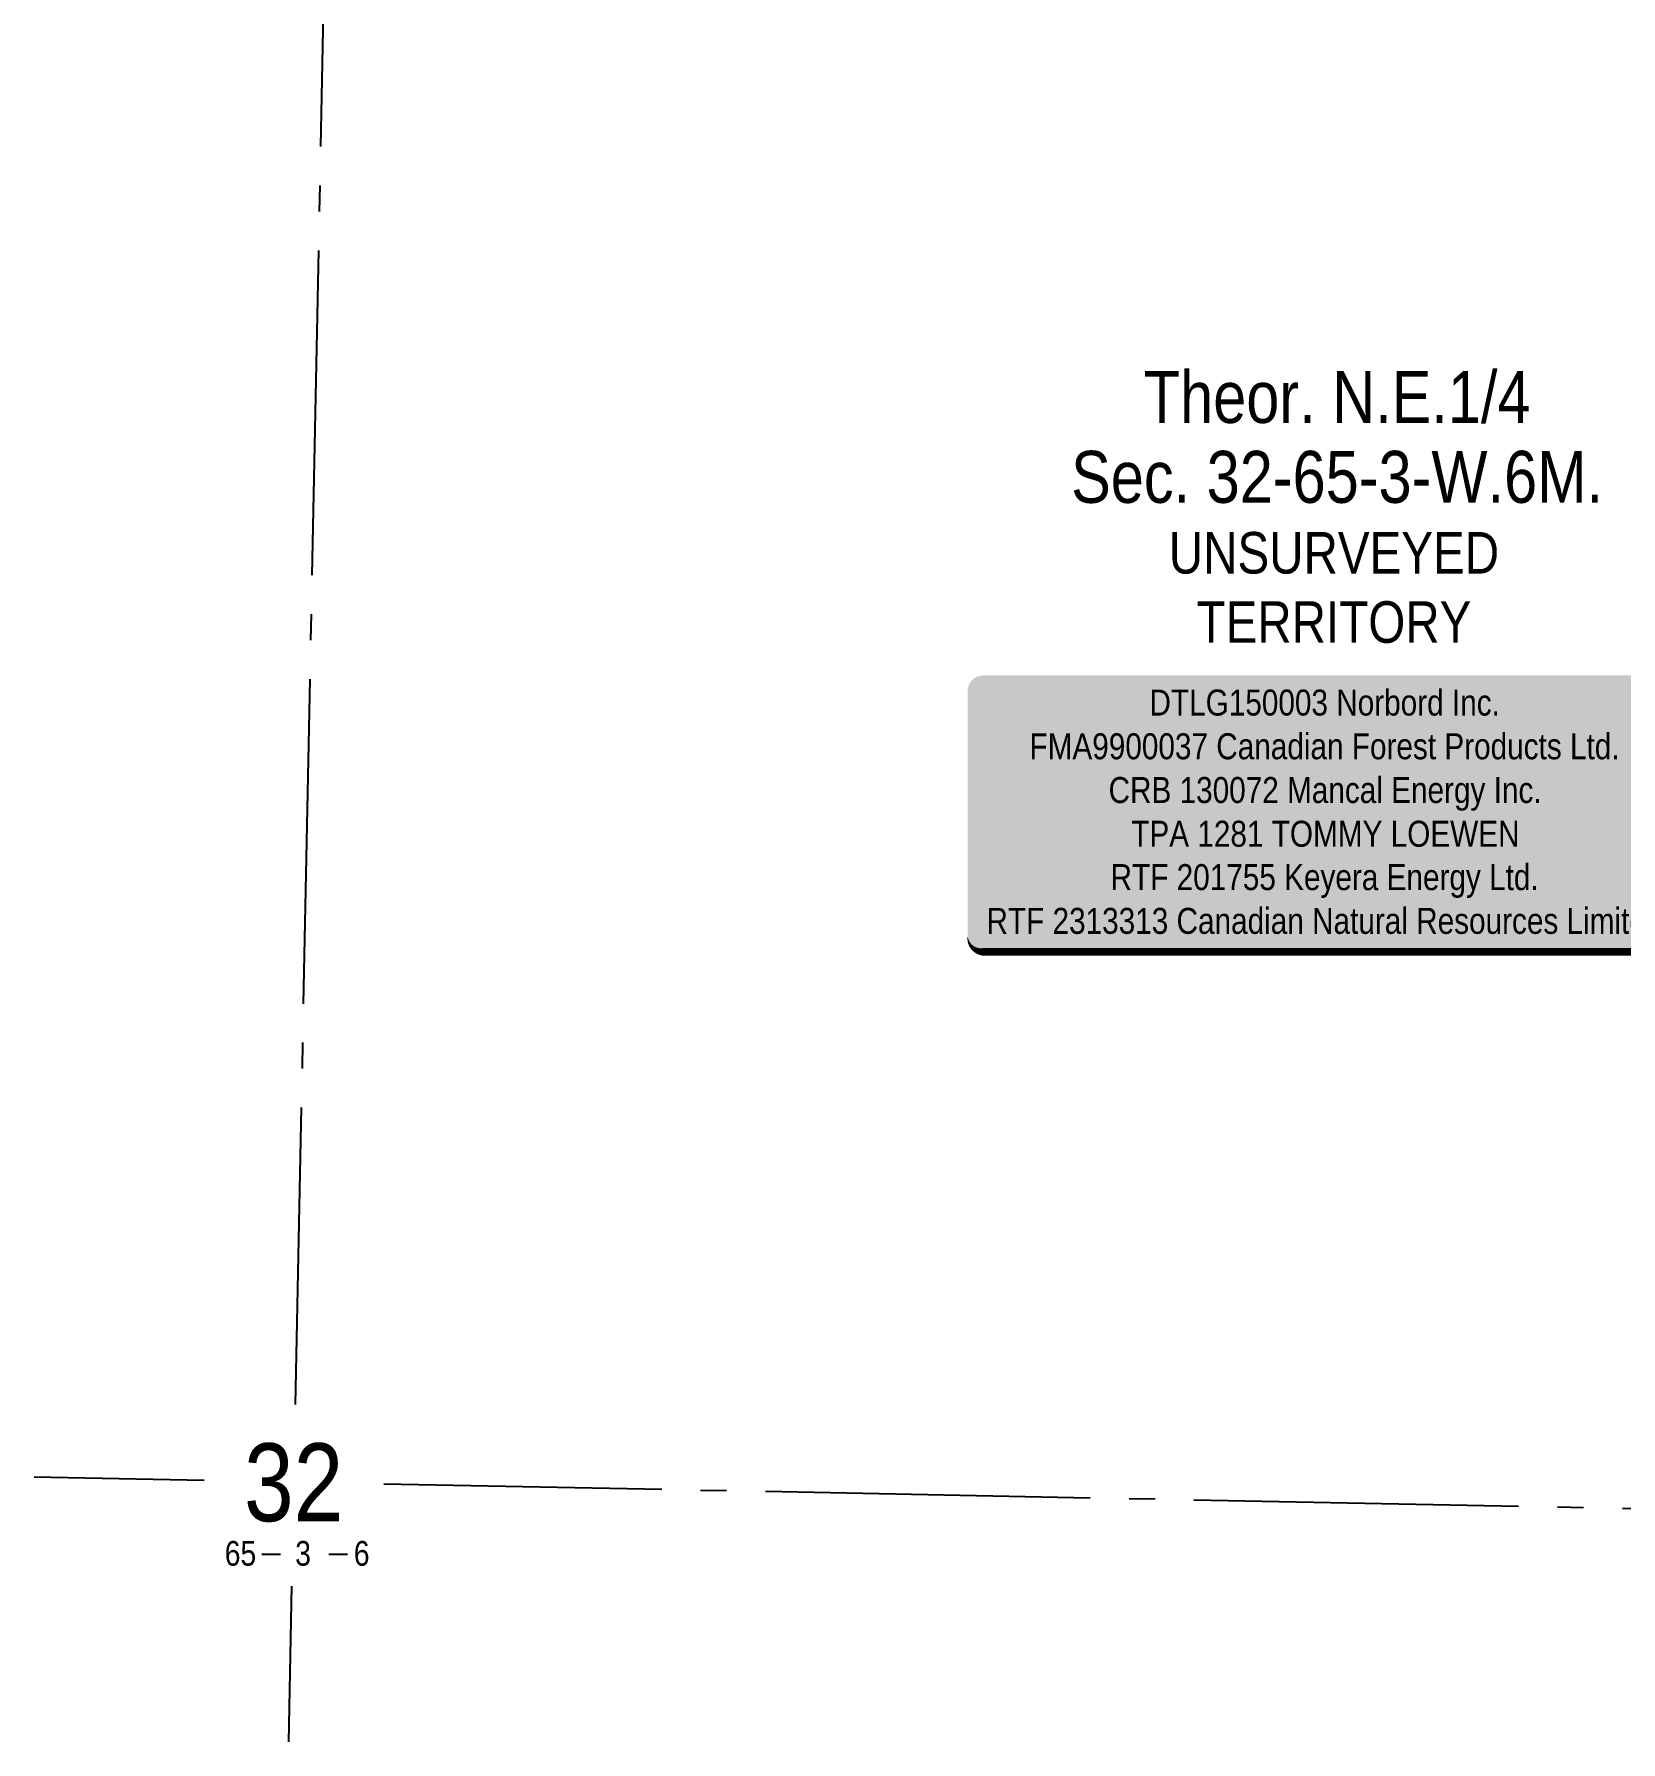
# Model space of a CAD drawing. Extents: x 405326 to 424052, y 6044755 to 6062236.
# Drawn here: x 408603 to 409214, y 6058759 to 6059416 of the extents above; entities that cross this region are included whole.
import ezdxf
from ezdxf.enums import TextEntityAlignment as Align

# ---------------------------------------------------------------- set-up
doc = ezdxf.new("R2010")
doc.units = 0
doc.header["$LTSCALE"] = 5
doc.linetypes.add('foc-QUARTERLINE', pattern=[33, 25, -3, 2, -3])
for name, color, linetype in [('10', 1, 'Continuous'), ('9', 3, 'Continuous'), ('AS-SURFACE IMPACT', 7, 'Continuous'), ('C-SYMBOL', 7, 'Continuous'), ('L-SECLBL', 7, 'Continuous'), ('L-SECQ', 8, 'foc-QUARTERLINE'), ('L-UNS-T', 3, 'Continuous')]:
    doc.layers.add(name, color=color, linetype=linetype)
doc.styles.add('175L', font='ARIALN.TTF', dxfattribs={"height": 20})
doc.styles.add('80', font='ARIALN.TTF', dxfattribs={"height": 10})
doc.styles.add('80L', font='ARIALN.TTF', dxfattribs={"height": 10})
doc.styles.add('SIMPLEX', font='ARIALN.TTF')

# ---------------------------------------------------------------- blocks, each defined once
blk = doc.blocks.new('L-SECLBL')
at = {"layer": '9', "color": 7}
for p, q in [((-5.08, -27.83), (-12.29, -27.83)), ((20.7, -27.83), (13.5, -27.83))]:
    blk.add_line(p, q, dxfattribs=at)
at = {"layer": '10', "color": 2, "style": 'SIMPLEX'}
blk.add_attdef('SEC', text='', height=30, dxfattribs=at).set_placement((0, 0), align=Align.MIDDLE)
at = {"layer": '10', "color": 5, "style": '80L'}
blk.add_attdef('TWP', text='', height=9.5, dxfattribs=at).set_placement((-14.43, -27.37), align=Align.MIDDLE_RIGHT)
blk.add_attdef('RGE', text='', height=9.5, dxfattribs=at).set_placement((3.62, -27.37), align=Align.MIDDLE_CENTER)
blk.add_attdef('MER', text='', height=9.5, dxfattribs=at).set_placement((23.17, -27.37), align=Align.MIDDLE_LEFT)
blk = doc.blocks.new('*U1107')
h = blk.add_hatch(color=255)
edge = h.paths.add_edge_path()
edge.add_line((-131.5, -54), (131.5, -54))
edge.add_arc((131.5, -48), 6, 270, 360)
edge.add_line((137.5, -48), (137.5, 46.5))
edge.add_arc((131.5, 46.5), 6, 0, 90)
edge.add_line((131.5, 52.5), (-131.5, 52.5))
edge.add_arc((-131.5, 46.5), 6, 90, 180)
edge.add_line((-137.5, 46.5), (-137.5, -48))
edge.add_arc((-131.5, -48), 6, 180, 270)
at = {"color": 44, "flags": 128}
blk.add_lwpolyline([(-131.5, -54, 3, 3, 0), (131.5, -54, 3, 3, 0.414214), (137.5, -48, 3, 3, 0), (137.5, 46.5, 3, 0, 0.414214), (131.5, 52.5, 0, 0, 0), (-131.5, 52.5, 0, 0, 0.414214), (-137.5, 46.5, 0, 0, 0), (-137.5, -48, 0, 3, 0.414214)], format="xyseb", close=True, dxfattribs=at)
at = {"color": 44, "style": '80'}
blk.add_attdef('ENTER_TEXT_001', (-35.99, -5), '', height=10, dxfattribs=at)

msp = doc.modelspace()

# ---------------------------------------------------------------- linework, layer by layer
at = {"layer": 'L-SECQ'}
for p, q in [((408718.819, 6059663.005), (408703.202, 6058888.864)), ((408668.08, 6058859.551), (408602.666, 6058860.843)), ((409504.186, 6058843.03), (408737.321, 6058858.183)), ((408701.791, 6058818.91), (408700.581, 6058758.948))]:
    msp.add_line(p, q, dxfattribs=at)

# ---------------------------------------------------------------- block references
at = {"layer": 'AS-SURFACE IMPACT', "color": 1}
ref = msp.add_blockref('*U1107', (409099.558, 6059117.04), dxfattribs=dict(at, xscale=0.999551, yscale=0.999551, zscale=0.999551))
ref.add_attrib('ENTER_TEXT_001', 'DTLG150003 Norbord Inc.', (409032.149, 6059154.062), dxfattribs={"layer": '0', "color": 44, "height": 9.99551, "style": '80'})
ref.add_attrib('ENTER_TEXT_002', 'FMA9900037 Canadian Forest Products Ltd.', (408985.942, 6059137.226), dxfattribs={"layer": '0', "color": 44, "height": 9.99551, "style": '80'})
ref.add_attrib('ENTER_TEXT_003', 'CRB 130072 Mancal Energy Inc.', (409016.392, 6059120.389), dxfattribs={"layer": '0', "color": 44, "height": 9.99551, "style": '80'})
ref.add_attrib('ENTER_TEXT_004', 'TPA 1281 TOMMY LOEWEN', (409025.123, 6059103.553), dxfattribs={"layer": '0', "color": 44, "height": 9.99551, "style": '80'})
ref.add_attrib('ENTER_TEXT_005', 'RTF 201755 Keyera Energy Ltd.', (409017.177, 6059086.853), dxfattribs={"layer": '0', "color": 44, "height": 9.99551, "style": '80'})
ref.add_attrib('ENTER_TEXT_006', 'RTF 2313313 Canadian Natural Resources Limited', (408969.377, 6059070.016), dxfattribs={"layer": '0', "color": 44, "height": 9.99551, "style": '80'})
at = {"layer": 'L-SECLBL', "color": 2}
msp.add_blockref('L-SECLBL', (408702.602, 6058858.883), dxfattribs=at).add_auto_attribs({'SEC': '32', 'TWP': '65', 'RGE': '3', 'MER': '6'})

# ---------------------------------------------------------------- texts
at = {"layer": 'C-SYMBOL', "color": 3, "style": '175L'}
for s, p in [('Theor. N.E.1/4', (409104.422, 6059260.703)), ('Sec. 32-65-3-W.6M.', (409104.422, 6059229.954))]:
    msp.add_text(s, height=19.99102, dxfattribs=at).set_placement(p, align=Align.BOTTOM_CENTER)
at = {"layer": 'L-UNS-T', "color": 3, "insert": (409103.179, 6059203.268), "char_height": 15.99282, "attachment_point": 5, "style": '80L'}
msp.add_mtext_dynamic_manual_height_columns('UNSURVEYED TERRITORY', width=126.35699, gutter_width=47.479, heights=[0], dxfattribs=at)

doc.saveas('drawing.dxf')
